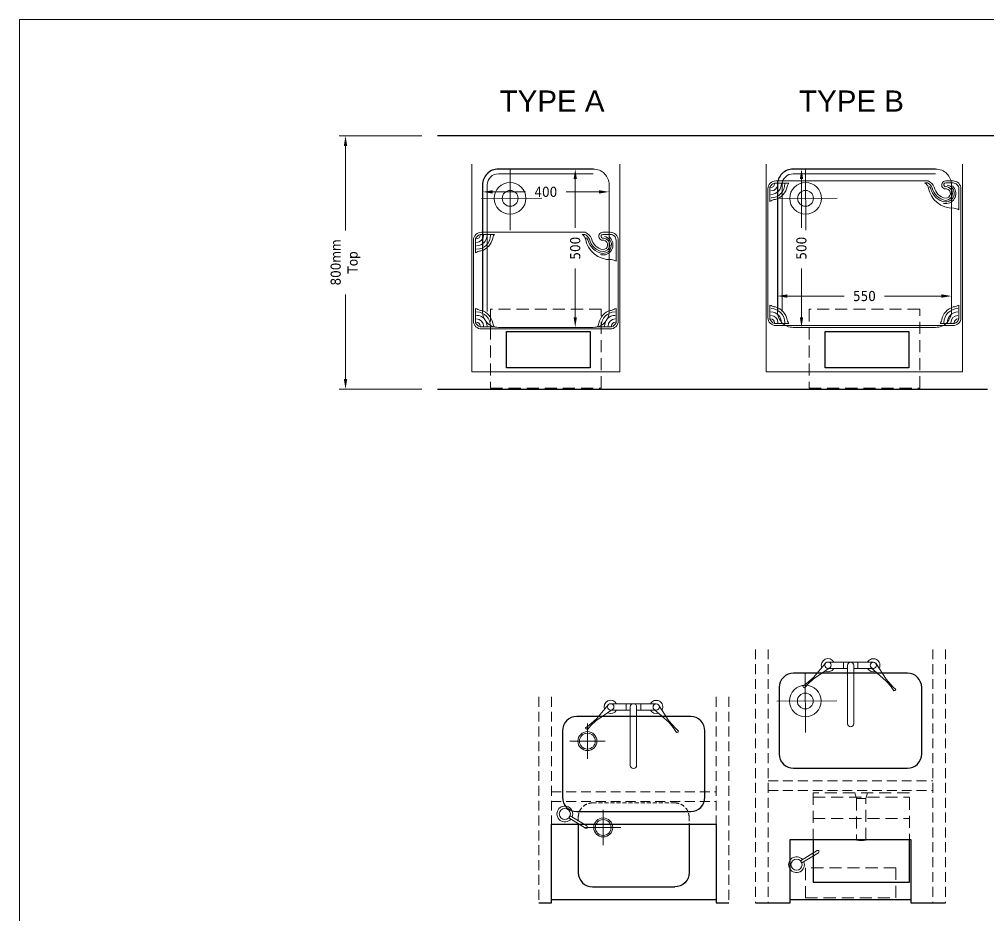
# Model space of a CAD drawing. Header units: millimetres. Extents: x 46649 to 61237, y -33954 to -18530.
# Drawn here: x 46649 to 49710, y -21361 to -18530 of the extents above; entities that cross this region are included whole.
import ezdxf

# ---------------------------------------------------------------- set-up
doc = ezdxf.new("R2010")
doc.units = ezdxf.units.MM
doc.linetypes.add('DASHED', pattern=[19.05, 12.7, -6.35])
doc.linetypes.add('HIDDEN2', pattern=[0.1875, 0.125, -0.0625])
for name, color, linetype, lineweight in [('border', 7, 'Continuous', 0), ('e-5', 3, 'Continuous', 40), ('ed-1', 6, 'Continuous', 5), ('ed-3', 140, 'Continuous', 9), ('ed-4', 8, 'HIDDEN2', 5), ('eo-1', 7, 'Continuous', 9), ('eo-3', 2, 'Continuous', 25), ('t-3', 2, 'Continuous', 25), ('t1-e', 1, 'Continuous', 5)]:
    doc.layers.add(name, color=color, linetype=linetype, lineweight=lineweight)
doc.styles.add('ARIAL', font='')
doc.styles.add('TAHOMA', font='', dxfattribs={"height": 32})
doc.styles.get('ARIAL').set_extended_font_data('Arial')
doc.styles.get('TAHOMA').set_extended_font_data('Tahoma')
doc.dimstyles.new('1-20', dxfattribs={"dimtxt": 32, "dimasz": 32, "dimexe": 20, "dimexo": 50, "dimgap": 30, "dimtad": 0, "dimtoh": 1, "dimdec": 5, "dimrnd": 5, "dimzin": 12, "dimdsep": 46, "dimtxsty": 'TAHOMA', "dimcen": -40, "dimclrd": 1, "dimclre": 6, "dimclrt": 2, "dimadec": 0, "dimazin": 0, "dimtfac": 1, "dimtdec": 5, "dimtmove": 0, "dimatfit": 0, "dimldrblk": 'DOT', "dimfxl": 1, "dimtolj": 1, "dimtzin": 12, "dimlwd": -1, "dimlwe": -1, "dimarcsym": 0})

# ---------------------------------------------------------------- blocks, each defined once
blk = doc.blocks.new('A$C717D2C5F')
at = {"layer": 'ed-1'}
for points in [[(0, 561.7), (0, 585, -0.414214), (25, 610), (432, 610, -0.414214), (457, 585), (457, 25, -0.414214), (432, 0), (25, 0, -0.414214), (0, 25), (0, 506)], [(6.7, 561.7), (6.7, 585, -0.414214), (25, 603.3), (91.7, 603.3)], [(6.7, 496.3, -0.116111), (19.9, 506.8, 0.382925), (86.3, 587.7, -0.127464), (91.7, 603.3, -0.127464)], [(6.7, 561.7, 1.225254), (18.2, 564, -0.958683), (61.6, 561, -0.304301), (22.3, 519.3, 0.162516), (6.7, 504.5, 0.162516)], [(13.4, 566.8, -0.926924), (66.7, 560.5, -0.303081), (24, 514.5, 0.068295), (17.5, 510.1, 0.068295)], [(16, 582.9, -0.707881), (71.8, 559.9, -0.023809), (70.6, 554.2)], [(392.2, 603.3), (437.3, 603.3, -0.206934), (450.2, 589.4), (450.2, 543.9, 0.030035), (446.7, 546.3, 0.110709), (438.7, 549.1, -0.277602), (398.4, 585.4, 0.105371), (396, 596.2, -0.056576), (392.2, 603.3, 0.414098)], [(403.3, 600, 0.41242), (448.3, 556.2, -2.753801)], [(414.1, 600.2, 0.41242), (448.2, 567.1, 0.41242)], [(425, 600.4, 0.41242), (448, 578, 0.41242)], [(435.9, 600.6, 0.41242), (447.9, 588.9, 0.41242)], [(0, 561.7, 1.120552), (25.1, 564.6, -0.905579), (54.9, 561.6, -0.305427), (20.1, 525.7, 0.178454), (0, 506, -3.006197)], [(64.8, 6.7), (19.7, 6.7, -0.206934), (6.8, 20.6), (6.8, 66.1, 0.030035), (10.3, 63.7, 0.110709), (18.3, 60.9, -0.277602), (58.6, 24.6, 0.105371), (61, 13.8, -0.056576), (64.8, 6.7, 0.414098)], [(392.2, 6.7), (437.3, 6.7, 0.206934), (450.2, 20.6), (450.2, 66.1, -0.030035), (446.7, 63.7, -0.110709), (438.7, 60.9, 0.277602), (398.4, 24.6, -0.105371), (396, 13.8, 0.056576), (392.2, 6.7, -0.414098)], [(53.7, 10, 0.41242), (8.7, 53.8, -2.753801)], [(42.9, 9.8, 0.41242), (8.8, 42.9, 0.41242)], [(32, 9.6, 0.41242), (9, 32, 0.41242)], [(403.3, 10, -0.41242), (448.3, 53.8, 2.753801)], [(414.1, 9.8, -0.41242), (448.2, 42.9, -0.41242)], [(425, 9.6, -0.41242), (448, 32, -0.41242)], [(21.1, 9.4, 0.41242), (9.1, 21.1, 0.41242)], [(435.9, 9.4, -0.41242), (447.9, 21.1, -0.41242)]]:
    blk.add_lwpolyline(points, format="xyb", dxfattribs=at)
blk.add_lwpolyline([(6.7, 496.3), (6.7, 504.5)], dxfattribs=at)
blk = doc.blocks.new('Saf T Grip Cutting board 305mm x 457mm')
at = {"layer": 'ed-1'}
for points in [[(-25, 408.7), (-25, 432, -0.414214), (0, 457), (255.5, 457, -0.414214), (280.5, 432), (280.5, 25, -0.414214), (255.5, 0), (0, 0, -0.414214), (-25, 25), (-25, 353)], [(-18.3, 408.7), (-18.3, 432, -0.414214), (0, 450.3), (66.7, 450.3)], [(-18.3, 343.3, -0.116111), (-5.1, 353.8, 0.382925), (61.3, 434.7, -0.127464), (66.7, 450.3, -0.127464)], [(-18.3, 408.7, 1.225254), (-6.8, 411, -0.958683), (36.6, 408, -0.304301), (-2.7, 366.3, 0.162516), (-18.3, 351.5, 0.162516)], [(-11.6, 413.8, -0.926924), (41.7, 407.5, -0.303081), (-1, 361.5, 0.068295), (-7.5, 357.1, 0.068295)], [(-9, 429.9, -0.707881), (46.8, 406.9, -0.023809), (45.6, 401.2)], [(215.7, 450.3), (260.7, 450.3, -0.206934), (273.7, 436.4), (273.7, 390.9, 0.030035), (270.2, 393.3, 0.110709), (262.1, 396.1, -0.277602), (221.8, 432.4, 0.105371), (219.4, 443.2, -0.056576), (215.7, 450.3, 0.414098)], [(226.7, 447, 0.41242), (271.7, 403.2, -2.753801)], [(237.6, 447.2, 0.41242), (271.6, 414.1, 0.41242)], [(248.5, 447.4, 0.41242), (271.5, 425, 0.41242)], [(259.4, 447.6, 0.41242), (271.4, 435.9, 0.41242)], [(-25, 408.7, 1.120552), (0.1, 411.6, -0.905579), (29.9, 408.6, -0.305427), (-4.9, 372.7, 0.178454), (-25, 353, -3.006197)], [(39.8, 6.7), (-5.3, 6.7, -0.206934), (-18.2, 20.6), (-18.2, 66.1, 0.030035), (-14.7, 63.7, 0.110709), (-6.7, 60.9, -0.277602), (33.6, 24.6, 0.105371), (36, 13.8, -0.056576), (39.8, 6.7, 0.414098)], [(215.7, 6.7), (260.7, 6.7, 0.206934), (273.7, 20.6), (273.7, 66.1, -0.030035), (270.2, 63.7, -0.110709), (262.1, 60.9, 0.277602), (221.8, 24.6, -0.105371), (219.4, 13.8, 0.056576), (215.7, 6.7, -0.414098)], [(28.7, 10, 0.41242), (-16.3, 53.8, -2.753801)], [(17.9, 9.8, 0.41242), (-16.2, 42.9, 0.41242)], [(7, 9.6, 0.41242), (-16, 32, 0.41242)], [(226.7, 10, -0.41242), (271.7, 53.8, 2.753801)], [(237.6, 9.8, -0.41242), (271.6, 42.9, -0.41242)], [(248.5, 9.6, -0.41242), (271.5, 32, -0.41242)], [(-3.9, 9.4, 0.41242), (-15.9, 21.1, 0.41242)], [(259.4, 9.4, -0.41242), (271.4, 21.1, -0.41242)]]:
    blk.add_lwpolyline(points, format="xyb", dxfattribs=at)
blk.add_lwpolyline([(-18.3, 343.3), (-18.3, 351.5)], dxfattribs=at)
blk = doc.blocks.new('*D300')
at = {"layer": 'defpoints', "color": 0}
for p in [(47970, -18898), (47679.4, -19698), (47970, -19698)]:
    blk.add_point(p, dxfattribs=at)
at = {"layer": 't1-e', "color": 6}
for p, q in [((47920, -18898), (47659.4, -18898)), ((47920, -19698), (47659.4, -19698))]:
    blk.add_line(p, q, dxfattribs=at)
at = {"layer": 't1-e', "color": 1}
for p, q in [((47679.4, -18930), (47679.4, -19197.2)), ((47679.4, -19666), (47679.4, -19398.9))]:
    blk.add_line(p, q, dxfattribs=at)
for points in [[(47684.7, -18930), (47674, -18930), (47679.4, -18898)], [(47674, -19666), (47684.7, -19666), (47679.4, -19698)]]:
    blk.add_solid(points, dxfattribs=at)
at = {"layer": 't1-e', "color": 2, "insert": (47679.4, -19298), "char_height": 32, "attachment_point": 5, "rotation": 90, "style": 'TAHOMA'}
blk.add_mtext('\\A1;800mm\\PTop', dxfattribs=at)
blk = doc.blocks.new('_Dot')
at = {"layer": 'e-5', "lineweight": -2}
blk.add_line((-0.5, 0), (-1, 0), dxfattribs=at)
at = {"layer": 'e-5', "const_width": 0.5}
blk.add_lwpolyline([(-0.25, 0, 1), (0.25, 0, 1)], format="xyb", close=True, dxfattribs=at)
blk = doc.blocks.new('*D301')
at = {"layer": 'defpoints', "color": 0}
for p in [(48112, -19053), (48512, -19053), (48512, -19075.2)]:
    blk.add_point(p, dxfattribs=at)
at = {"layer": 't1-e', "color": 6}
for p, q in [((48112, -19103), (48112, -19095.2)), ((48512, -19103), (48512, -19095.2))]:
    blk.add_line(p, q, dxfattribs=at)
at = {"layer": 't1-e', "color": 1}
for p, q in [((48144, -19075.2), (48247.3, -19075.2)), ((48480, -19075.2), (48376.7, -19075.2))]:
    blk.add_line(p, q, dxfattribs=at)
for points in [[(48144, -19069.9), (48144, -19080.5), (48112, -19075.2)], [(48480, -19080.5), (48480, -19069.9), (48512, -19075.2)]]:
    blk.add_solid(points, dxfattribs=at)
at = {"layer": 't1-e', "color": 2, "insert": (48312, -19075.2), "char_height": 32, "attachment_point": 5, "style": 'TAHOMA'}
blk.add_mtext('\\A1;400', dxfattribs=at)
blk = doc.blocks.new('*D302')
at = {"layer": 'defpoints', "color": 0}
for p in [(48462, -19003), (48404.9, -19503), (48462, -19503)]:
    blk.add_point(p, dxfattribs=at)
at = {"layer": 't1-e', "color": 6}
for p, q in [((48412, -19003), (48384.9, -19003)), ((48412, -19503), (48384.9, -19503))]:
    blk.add_line(p, q, dxfattribs=at)
at = {"layer": 't1-e', "color": 1}
for p, q in [((48404.9, -19035), (48404.9, -19189.2)), ((48404.9, -19471), (48404.9, -19316.8))]:
    blk.add_line(p, q, dxfattribs=at)
for points in [[(48410.2, -19035), (48399.6, -19035), (48404.9, -19003)], [(48399.6, -19471), (48410.2, -19471), (48404.9, -19503)]]:
    blk.add_solid(points, dxfattribs=at)
at = {"layer": 't1-e', "color": 2, "insert": (48404.9, -19253), "char_height": 32, "attachment_point": 5, "rotation": 90, "style": 'TAHOMA'}
blk.add_mtext('\\A1;500', dxfattribs=at)
blk = doc.blocks.new('*D303')
at = {"layer": 'defpoints', "color": 0}
for p in [(49593.2, -19404.2), (49043.2, -19453), (49593.2, -19453)]:
    blk.add_point(p, dxfattribs=at)
at = {"layer": 't1-e', "color": 6}
for p, q in [((49043.2, -19403), (49043.2, -19384.2)), ((49593.2, -19403), (49593.2, -19384.2))]:
    blk.add_line(p, q, dxfattribs=at)
at = {"layer": 't1-e', "color": 1}
for p, q in [((49075.2, -19404.2), (49254.4, -19404.2)), ((49561.2, -19404.2), (49382, -19404.2))]:
    blk.add_line(p, q, dxfattribs=at)
for points in [[(49075.2, -19398.8), (49075.2, -19409.5), (49043.2, -19404.2)], [(49561.2, -19409.5), (49561.2, -19398.8), (49593.2, -19404.2)]]:
    blk.add_solid(points, dxfattribs=at)
at = {"layer": 't1-e', "color": 2, "insert": (49318.2, -19404.2), "char_height": 32, "attachment_point": 5, "style": 'TAHOMA'}
blk.add_mtext('\\A1;550', dxfattribs=at)
blk = doc.blocks.new('*D304')
at = {"layer": 'defpoints', "color": 0}
for p in [(49093.2, -19003), (49093.2, -19503), (49119.4, -19503)]:
    blk.add_point(p, dxfattribs=at)
at = {"layer": 't1-e', "color": 6}
for p, q in [((49143.2, -19003), (49139.4, -19003)), ((49143.2, -19503), (49139.4, -19503))]:
    blk.add_line(p, q, dxfattribs=at)
at = {"layer": 't1-e', "color": 1}
for p, q in [((49119.4, -19035), (49119.4, -19189.2)), ((49119.4, -19471), (49119.4, -19316.8))]:
    blk.add_line(p, q, dxfattribs=at)
for points in [[(49124.8, -19035), (49114.1, -19035), (49119.4, -19003)], [(49114.1, -19471), (49124.8, -19471), (49119.4, -19503)]]:
    blk.add_solid(points, dxfattribs=at)
at = {"layer": 't1-e', "color": 2, "insert": (49119.4, -19253), "char_height": 32, "attachment_point": 5, "rotation": 90, "style": 'TAHOMA'}
blk.add_mtext('\\A1;500', dxfattribs=at)
blk = doc.blocks.new('A$C349F7F7B')
at = {"layer": 'ed-1', "linetype": 'Continuous'}
for p, q in [((-65, 187.2), (-118.5, 150.6)), ((-78.4, 202.2), (-117.2, 156.4)), ((71.8, 204.3), (-71.7, 204.7)), ((-10, 184.6), (-71.7, 184.7)), ((-23, 184.6), (-22.9, 204.6)), ((-10, 194.6), (-10, 10)), ((10, 194.5), (10, 10)), ((71.7, 184.3), (10, 184.5)), ((22.9, 184.5), (23, 204.5)), ((64.2, 187.8), (112.6, 144.8)), ((79.3, 200.9), (112.1, 150.7)), ((-140.7, 135.4), (-117.2, 156.4)), ((-140.7, 135.4), (-151.3, 128.1)), ((-133.4, 137.3), (-145.4, 123.1)), ((-133.4, 137.3), (-118.5, 150.6)), ((132.8, 126.9), (112.1, 150.7)), ((125.8, 129.7), (112.6, 144.8)), ((125.8, 129.7), (135.9, 114.1)), ((132.8, 126.9), (142.4, 118.3))]:
    blk.add_line(p, q, dxfattribs=at)
for centre in [(-71.7, 194.7), (-71.7, 194.7), (71.8, 194.4)]:
    blk.add_circle(centre, 10, dxfattribs=at)
for centre, radius, start, end in [((-71.7, 194.7), 20.9, 28.4002, 201.4851), ((71.8, 194.4), 20.9, 331.3725, 151.3337), ((-71.7, 194.7), 20.9, 242.8124, 331.2991), ((0, 194.6), 10, 359.8497, 179.8486), ((71.8, 194.4), 20.9, 208.462, 290.0861), ((-144.3, 130.6), 7.49, 199.152, 261.3498), ((135.7, 121.6), 7.49, 271.4683, 333.6662), ((0, 10), 10, 179.8497, 359.8497)]:
    blk.add_arc(centre, radius, start, end, dxfattribs=at)

msp = doc.modelspace()

# ---------------------------------------------------------------- linework, layer by layer
at = {"layer": 'border'}
msp.add_lwpolyline([(61237.47042, -18530.37398), (61237.47042, -33954.2691), (46649.3202, -33954.2691), (46649.3202, -18530.37398), (61237.47042, -18530.37398)], dxfattribs=at)
at = {"layer": 'ed-1'}
for p, q in [((48198.936381, -19005.757872), (48199.539147, -19195.756916)), ((49132.029344, -19005.757872), (49132.63211, -19195.756916)), ((48109.222355, -19096.04294), (48299.221399, -19095.440174)), ((49042.315318, -19096.04294), (49232.314361, -19095.440174)), ((49131.10326, -20593.083868), (49131.706026, -20783.082912)), ((49041.389234, -20683.368936), (49231.388278, -20682.76617)), ((48443.117884, -20753.917966), (48443.472251, -20865.618686)), ((48387.444708, -20809.945509), (48499.145428, -20809.591142)), ((48493.117884, -21026.646195), (48493.472251, -21138.346915)), ((48437.365277, -21084.649046), (48384.423703, -21052.26241)), ((48441.540017, -21077.824711), (48388.598443, -21045.438074)), ((48437.444708, -21082.673739), (48549.145428, -21082.319372)), ((49169.128746, -21155.477458), (49116.187172, -21187.864095)), ((49173.303485, -21162.301793), (49120.361911, -21194.68843))]:
    msp.add_line(p, q, dxfattribs=at)
for points in [[(48078.4864, -18987.548217), (48078.4864, -19643.029312), (48545.4864, -19643.029312), (48545.4864, -18987.548217)], [(49008.197951, -18987.548217), (49008.197951, -19643.029312), (49628.197951, -19643.029312), (49628.197951, -18987.548217)]]:
    msp.add_lwpolyline(points, dxfattribs=at)
for points in [[(48461.9864, -19018.029312), (48161.9864, -19018.029312, 0.4142135624), (48126.9864, -19053.029312), (48126.9864, -19453.029312)], [(49543.197951, -19018.029312), (49093.197951, -19018.029312, 0.4142135624), (49058.197951, -19053.029312), (49058.197951, -19453.029312)]]:
    msp.add_lwpolyline(points, format="xyb", dxfattribs=at)
for centre, radius in [((48199.221902, -19095.75742), 50), ((49132.314865, -19095.75742), 50), ((48199.221902, -19095.75742), 25), ((49132.314865, -19095.75742), 25), ((49131.388781, -20683.083415), 50), ((49131.388781, -20683.083415), 25), ((48443.295068, -20809.768326), 30), ((48443.295068, -20809.768326), 25), ((48371.978033, -21039.959756), 17.5), ((48493.295068, -21082.496555), 30), ((48493.295068, -21082.496555), 25), ((49103.741501, -21200.166748), 17.5)]:
    msp.add_circle(centre, radius, dxfattribs=at)
for centre, radius, start, end in [((48371.978033, -21039.959756), 25, 337.75097778, 319.33718004), ((48439.367276, -21081.184653), 4.001252, 237.110855289, 59.977307582), ((49103.741501, -21200.166748), 25, 40.66281996, 22.24902222), ((49171.130744, -21158.941851), 4.001252, 300.022692418, 122.889144711)]:
    msp.add_arc(centre, radius, start, end, dxfattribs=at)
at = {"layer": 'ed-3', "linetype": 'DASHED', "ltscale": 3}
for p, q in [((49293.086257, -20990.895195), (49288.086257, -20972.895195)), ((49293.086257, -20990.895195), (49293.086257, -21121.895195)), ((49293.086257, -20990.895195), (49323.086257, -20990.895195)), ((49323.086257, -20990.895195), (49328.086257, -20972.895195)), ((49323.086257, -21121.895195), (49323.086257, -20990.895195))]:
    msp.add_line(p, q, dxfattribs=at)
for points in [[(48137.392048, -19445.990706), (48137.392048, -19695.411209), (48486.580752, -19695.411209), (48486.580752, -19445.990706)], [(49143.603599, -19445.990706), (49143.603599, -19695.411209), (49492.792304, -19695.411209), (49492.792304, -19445.990706)], [(49156.086257, -20972.895195), (49156.086257, -21255.104778), (49460.086257, -21255.104778), (49460.086257, -20972.895195)], [(49132.199116, -21305.104778), (49417.199116, -21305.104778), (49417.199116, -21210.41758), (49132.199116, -21210.41758)]]:
    msp.add_lwpolyline(points, close=True, dxfattribs=at)
for points in [[(49156.086257, -20986.637775), (49460.086257, -20986.637775)], [(49156.086257, -21054.525056), (49460.086257, -21054.525056)]]:
    msp.add_lwpolyline(points, dxfattribs=at)
at = {"layer": 'ed-4', "ltscale": 250}
for p, q in [((48974.153279, -20520.104778), (48974.153279, -21320.104778)), ((49014.153279, -20520.104778), (49014.153279, -21320.104778)), ((49534.153279, -20520.104778), (49534.153279, -21320.104778)), ((49574.153279, -20520.104778), (49574.153279, -21320.104778)), ((48289.499047, -20670.104778), (48289.499047, -21320.104778)), ((48329.499047, -20670.104778), (48329.499047, -21320.104778)), ((48849.499047, -20670.104778), (48849.499047, -21320.104778)), ((48889.499047, -20670.104778), (48889.499047, -21320.104778))]:
    msp.add_line(p, q, dxfattribs=at)
for points in [[(49014.153279, -20935.355308), (49534.153279, -20935.355308)], [(49014.153279, -20965.355308), (49534.153279, -20965.355308)], [(48329.499047, -20970.256166), (48849.499047, -20970.256166)], [(48329.499047, -21000.256166), (48849.499047, -21000.256166)]]:
    msp.add_lwpolyline(points, dxfattribs=at)
at = {"layer": 'eo-1'}
for points in [[(48111.9864, -19453.029312, 0.4142135624), (48161.9864, -19503.029312), (48461.9864, -19503.029312, 0.4142135624), (48511.9864, -19453.029312), (48511.9864, -19053.029312, 0.4142135624), (48461.9864, -19003.029312)], [(49043.197951, -19453.029312, 0.4142135624), (49093.197951, -19503.029312), (49543.197951, -19503.029312, 0.4142135624), (49593.197951, -19453.029312), (49593.197951, -19053.029312, 0.4142135624), (49543.197951, -19003.029312)]]:
    msp.add_lwpolyline(points, format="xyb", dxfattribs=at)
at = {"layer": 'eo-1', "linetype": 'DASHED'}
for points in [[(48719.499047, -21005.005636), (48459.499047, -21005.005636, 0.4142135624), (48414.499047, -21050.005636), (48414.499047, -21072.277407)], [(48719.499047, -21005.005636, -0.4142135624), (48764.499047, -21050.005636), (48764.499047, -21072.277407)]]:
    msp.add_lwpolyline(points, format="xyb", dxfattribs=at)
at = {"layer": 'eo-3', "ltscale": 0.2}
for p, q in [((49293.086257, -21120.395195), (49323.086257, -21120.395195)), ((49323.086257, -21121.895195), (49293.086257, -21121.895195))]:
    msp.add_line(p, q, dxfattribs=at)
at = {"layer": 'eo-3', "ltscale": 5}
for points in [[(59943.383374, -18898.029312), (47970.041647, -18898.029312)], [(47970.041647, -19698.029312), (49706.745178, -19698.029312)]]:
    msp.add_lwpolyline(points, dxfattribs=at)
at = {"layer": 'eo-3'}
for points in [[(48461.9864, -19003.029312), (48161.9864, -19003.029312, 0.4142135624), (48111.9864, -19053.029312), (48111.9864, -19453.029312)], [(49543.197951, -19003.029312), (49093.197951, -19003.029312, 0.4142135624), (49043.197951, -19053.029312), (49043.197951, -19453.029312)], [(48414.499047, -21072.277407), (48414.499047, -21225.104778, 0.4142135624), (48459.499047, -21270.104778), (48719.499047, -21270.104778)], [(48764.499047, -21072.277407), (48764.499047, -21225.104778, -0.4142135624), (48719.499047, -21270.104778)]]:
    msp.add_lwpolyline(points, format="xyb", dxfattribs=at)
at = {"layer": 'eo-3', "ltscale": 0.2}
for points in [[(48452.371046, -19516.292002), (48452.371046, -19631.292002), (48187.985313, -19631.292002), (48187.985313, -19516.292002)], [(49458.582598, -19516.292002), (49458.582598, -19631.292002), (49194.196864, -19631.292002), (49194.196864, -19516.292002)]]:
    msp.add_lwpolyline(points, close=True, dxfattribs=at)
at = {"layer": 'eo-3'}
for points in [[(49094.153279, -20895.355308), (49454.153279, -20895.355308, 0.4142135624), (49499.153279, -20850.355308), (49499.153279, -20640.355308, 0.4142135624), (49454.153279, -20595.355308), (49094.153279, -20595.355308, 0.4142135624), (49049.153279, -20640.355308), (49049.153279, -20850.355308, 0.4142135624)], [(48409.499047, -21032.277407), (48769.499047, -21032.277407, 0.4142135624), (48814.499047, -20987.277407), (48814.499047, -20777.277407, 0.4142135624), (48769.499047, -20732.277407), (48409.499047, -20732.277407, 0.4142135624), (48364.499047, -20777.277407), (48364.499047, -20987.277407, 0.4142135624)]]:
    msp.add_lwpolyline(points, format="xyb", close=True, dxfattribs=at)
at = {"layer": 'eo-3', "ltscale": 0.2}
for points in [[(48289.499047, -21320.104778), (48329.499047, -21320.104778), (48329.499047, -21072.277407), (48849.499047, -21072.277407), (48849.499047, -21320.104778), (48889.499047, -21320.104778)], [(48974.153279, -21320.104778), (49083.2203, -21320.104778), (49083.2203, -21120.104778), (49465.086257, -21120.104778), (49465.086257, -21320.104778), (49574.153279, -21320.104778)], [(48329.499047, -21310.104778), (48849.499047, -21310.104778)], [(49083.2203, -21310.104778), (49465.086257, -21310.104778)]]:
    msp.add_lwpolyline(points, dxfattribs=at)
at = {"layer": 'eo-3'}
msp.add_lwpolyline([(49156.086257, -21120.104778), (49156.086257, -21255.104778), (49460.086257, -21255.104778), (49460.086257, -21120.104778)], dxfattribs=at)
at = {"layer": 'eo-3', "ltscale": 0.2}
msp.add_arc((49308.086257, -21009.895195), 113, 262.371850543, 277.628149457, dxfattribs=at)

# ---------------------------------------------------------------- block references
at = {"layer": 'eo-1', "rotation": 270}
msp.add_blockref('A$C717D2C5F', (49013.197907, -19040.352795), dxfattribs=at)
at = {"layer": 'eo-3', "rotation": 270}
msp.add_blockref('Saf T Grip Cutting board 305mm x 457mm', (48083.4864, -19227.708242), dxfattribs=at)
at = {"layer": 'eo-3'}
for p in [(49274.689432, -20764.810936), (48588.743495, -20896.345161)]:
    msp.add_blockref('A$C349F7F7B', p, dxfattribs=at)

# ---------------------------------------------------------------- texts
at = {"layer": 't-3', "color": 2, "char_height": 66.6666667, "attachment_point": 1, "style": 'ARIAL'}
for s, insert, width in [('TYPE A', (48166.162883, -18754.974192), 344.93230305), ('TYPE B', (49111.813334, -18754.974192), 521.10471021)]:
    msp.add_mtext(s, dxfattribs=dict(at, insert=insert, width=width))

# ---------------------------------------------------------------- dimensions: what is measured, and where the dimension line sits
at = {"layer": 't1-e'}
dim = msp.add_linear_dim(base=(47679.35652, -19698.029312), p1=(47970.041647, -18898.029312), p2=(47970.041647, -19698.029312), angle=90, text='<>mm\\PTop', dimstyle='1-20', dxfattribs=at)
dim.commit()
dim.dimension.update_dxf_attribs({"geometry": '*D300', "text_midpoint": (47679.35652, -19298.029312)})
for base, p1, p2, picture, middle in [((48404.893725, -19503.029312), (48461.9864, -19003.029312), (48461.9864, -19503.029312), '*D302', (48404.893725, -19253.029312)), ((49119.435592, -19503.029312), (49093.197951, -19003.029312), (49093.197951, -19503.029312), '*D304', (49119.435592, -19253.029312))]:
    dim = msp.add_linear_dim(base=base, p1=p1, p2=p2, angle=90, dimstyle='1-20', dxfattribs=at)
    dim.commit()
    dim.dimension.update_dxf_attribs({"geometry": picture, "text_midpoint": middle})
for base, p1, p2, picture, middle in [((48511.9864, -19075.185088), (48111.9864, -19053.029312), (48511.9864, -19053.029312), '*D301', (48311.9864, -19075.185088)), ((49593.197951, -19404.161788), (49043.197951, -19453.029312), (49593.197951, -19453.029312), '*D303', (49318.197951, -19404.161788))]:
    dim = msp.add_linear_dim(base=base, p1=p1, p2=p2, dimstyle='1-20', dxfattribs=at)
    dim.commit()
    dim.dimension.update_dxf_attribs({"geometry": picture, "text_midpoint": middle})

doc.saveas('drawing.dxf')
